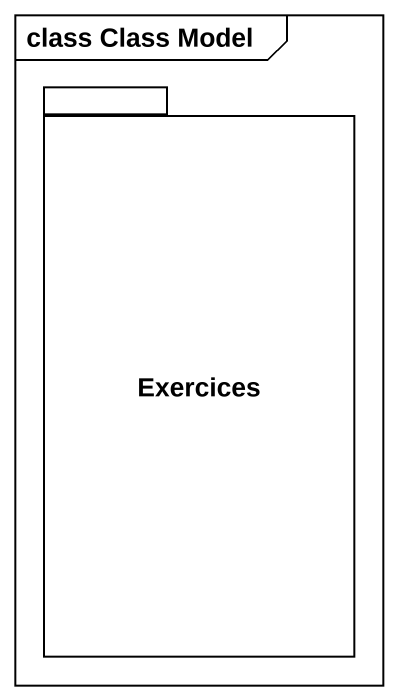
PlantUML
@startuml
mainframe class Class Model
package Exercices {
}
@enduml
